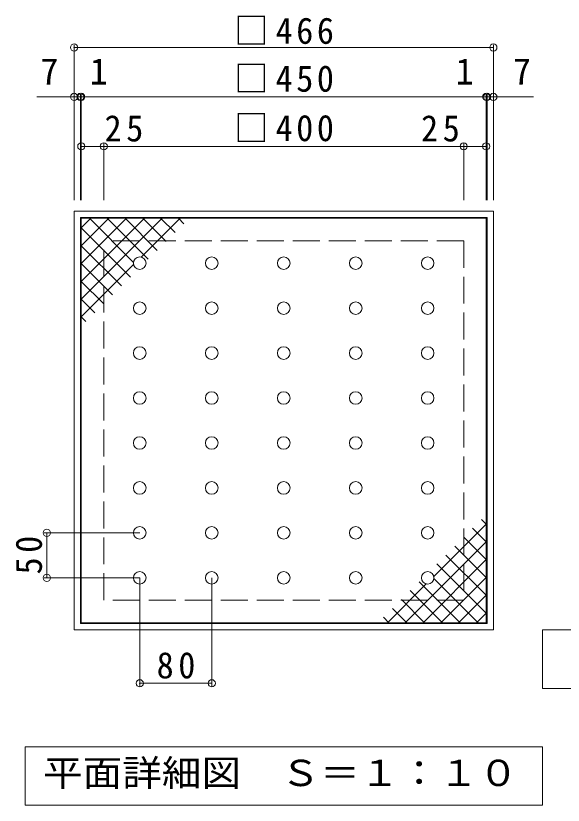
# Model space of a CAD drawing. Units: millimetres on the paper, enlarged 2 times, with parts at other scales. Extents: x -260 to 264, y -272 to 232.
# Drawn here: x -96.1 to 25.6, y 56.5 to 232.2 of the extents above; entities that cross this region are included whole.
import ezdxf
from ezdxf.enums import TextEntityAlignment as Align

# ---------------------------------------------------------------- set-up
doc = ezdxf.new("R2010")
doc.units = ezdxf.units.MM
doc.header["$LTSCALE"] = 2
doc.header["$PDMODE"] = 32
doc.header["$PDSIZE"] = 1.6
doc.linetypes.add('DASHED3', pattern=[4, 3, -1])
for name, color, linetype, lineweight in [('C-1', 2, 'DASHED3', 18), ('C-2', 3, 'Continuous', 18), ('C-3', 2, 'Continuous', 18), ('C-4', 7, 'Continuous', 18), ('C-5', 7, 'Continuous', 18), ('C-A', 3, 'Continuous', 18)]:
    doc.layers.add(name, color=color, linetype=linetype, lineweight=lineweight)
doc.styles.add('ＭＳ ゴシック', font='')
doc.styles.get('ＭＳ ゴシック').set_extended_font_data('MS Gothic')

msp = doc.modelspace()

# ---------------------------------------------------------------- linework, layer by layer
at = {"layer": 'C-1'}
for p in [(3.446, 182.113), (-76.554, 102.113)]:
    msp.add_line(p, (-76.554, 182.113), dxfattribs=at)
msp.add_lwpolyline([(3.446, 182.113), (3.446, 102.113), (-76.554, 102.113)], dxfattribs=at)
at = {"layer": 'C-2'}
for p in [(-81.554, 97.113), (8.446, 187.113)]:
    msp.add_line(p, (-81.554, 187.113), dxfattribs=at)
msp.add_lwpolyline([(8.446, 187.113), (8.446, 97.113), (-81.554, 97.113)], dxfattribs=at)
at = {"layer": 'C-3'}
for p, q in [((10.046, 188.713), (-83.154, 188.713)), ((-83.154, 95.513), (-83.154, 188.713)), ((8.646, 187.313), (-81.754, 187.313)), ((-81.754, 96.913), (-81.754, 187.313))]:
    msp.add_line(p, q, dxfattribs=at)
for points in [[(10.046, 188.713), (10.046, 95.513), (-83.154, 95.513)], [(8.646, 187.313), (8.646, 96.913), (-81.754, 96.913)]]:
    msp.add_lwpolyline(points, dxfattribs=at)
at = {"layer": 'C-4'}
for p, q in [((-83.154, 191.114), (-83.154, 225.713)), ((-83.154, 225.113), (10.046, 225.113)), ((10.046, 191.114), (10.046, 225.713)), ((-81.754, 191.114), (-81.754, 214.713)), ((-81.554, 191.114), (-81.554, 214.713)), ((8.446, 191.114), (8.446, 214.713)), ((8.646, 191.114), (8.646, 214.713)), ((-81.754, 214.113), (-91.417, 214.113)), ((-81.554, 214.113), (-81.754, 214.113)), ((-81.554, 214.113), (8.446, 214.113)), ((8.446, 214.113), (8.646, 214.113)), ((8.646, 214.113), (18.996, 214.113)), ((-81.554, 203.113), (-76.554, 203.113)), ((-76.554, 191.114), (-76.554, 203.713)), ((-76.554, 203.113), (3.446, 203.113)), ((3.446, 191.114), (3.446, 203.713)), ((3.446, 203.113), (8.446, 203.113)), ((-68.554, 117.113), (-89.822, 117.113)), ((-89.222, 107.113), (-89.222, 117.113)), ((-68.554, 107.113), (-89.822, 107.113)), ((-68.554, 107.113), (-68.554, 83.038)), ((-52.554, 107.113), (-52.554, 83.038)), ((-68.554, 83.638), (-52.554, 83.638))]:
    msp.add_line(p, q, dxfattribs=at)
for p in [(-83.154, 225.113), (10.046, 225.113), (-83.154, 214.113), (-81.754, 214.113), (-81.554, 214.113), (8.446, 214.113), (8.646, 214.113), (10.046, 214.113), (-81.554, 203.113), (-76.554, 203.113), (3.446, 203.113), (8.446, 203.113), (-89.222, 117.113), (-89.222, 107.113), (-68.554, 83.638), (-52.554, 83.638)]:
    msp.add_point(p, dxfattribs=at)
at = {"layer": 'C-5'}
for p, q in [((-94.054, 69.513), (20.946, 69.513)), ((-94.054, 56.514), (-94.054, 69.513))]:
    msp.add_line(p, q, dxfattribs=at)
msp.add_lwpolyline([(20.946, 82.513), (20.946, 95.513), (135.946, 95.513), (135.946, 82.513)], close=True, dxfattribs=at)
msp.add_lwpolyline([(20.946, 69.513), (20.946, 56.514), (-94.054, 56.514)], dxfattribs=at)
at = {"layer": 'C-A'}
for p, q in [((-81.554, 184.957), (-79.398, 187.113)), ((-81.554, 180.997), (-75.438, 187.113)), ((-81.554, 177.038), (-71.478, 187.113)), ((-81.554, 173.078), (-67.518, 187.113)), ((-81.554, 169.118), (-63.559, 187.113)), ((-79.75, 187.113), (-69.941, 177.304)), ((-75.791, 187.113), (-66.66, 177.983)), ((-71.831, 187.113), (-64.68, 179.963)), ((-68.235, 178.477), (-59.599, 187.113)), ((-67.871, 187.113), (-62.7, 181.943)), ((-63.911, 187.113), (-60.721, 183.923)), ((-59.951, 187.113), (-58.741, 185.903)), ((-81.554, 184.957), (-70.62, 174.023)), ((-81.554, 180.997), (-72.6, 172.044)), ((-81.554, 177.038), (-74.58, 170.064)), ((-81.554, 165.158), (-69.917, 176.795)), ((-81.554, 173.078), (-76.56, 168.084)), ((-81.554, 169.118), (-78.54, 166.104)), ((-81.554, 165.158), (-80.52, 164.124)), ((8.446, 119.069), (7.412, 120.103)), ((8.446, 119.069), (-3.191, 107.432)), ((8.446, 115.109), (5.432, 118.123)), ((8.446, 111.149), (3.452, 116.143)), ((8.446, 115.109), (-9.549, 97.113)), ((8.446, 107.189), (1.472, 114.163)), ((8.446, 111.149), (-5.59, 97.113)), ((8.446, 103.229), (-0.508, 112.183)), ((8.446, 99.27), (-2.488, 110.203)), ((8.446, 107.189), (-1.63, 97.113)), ((-4.872, 105.75), (-13.509, 97.113)), ((2.683, 97.113), (-6.448, 106.244)), ((6.642, 97.113), (-3.167, 106.923)), ((-1.277, 97.113), (-8.427, 104.264)), ((-5.237, 97.113), (-10.407, 102.284)), ((8.446, 103.229), (2.33, 97.113)), ((-9.197, 97.113), (-12.387, 100.304)), ((8.446, 99.27), (6.29, 97.113)), ((-13.156, 97.113), (-14.367, 98.324))]:
    msp.add_line(p, q, dxfattribs=at)
for centre in [(-68.554, 177.113), (-52.554, 177.113), (-36.554, 177.113), (-20.554, 177.113), (-4.554, 177.113), (-68.554, 167.113), (-52.554, 167.113), (-36.554, 167.113), (-20.554, 167.113), (-4.554, 167.113), (-68.554, 157.113), (-52.554, 157.113), (-36.554, 157.113), (-20.554, 157.113), (-4.554, 157.113), (-68.554, 147.113), (-52.554, 147.113), (-36.554, 147.113), (-20.554, 147.113), (-4.554, 147.113), (-68.554, 137.113), (-52.554, 137.113), (-36.554, 137.113), (-20.554, 137.113), (-4.554, 137.113), (-68.554, 127.113), (-52.554, 127.113), (-36.554, 127.113), (-20.554, 127.113), (-4.554, 127.113), (-68.554, 117.113), (-52.554, 117.113), (-36.554, 117.113), (-20.554, 117.113), (-4.554, 117.113), (-68.554, 107.113), (-52.554, 107.113), (-36.554, 107.113), (-20.554, 107.113), (-4.554, 107.113)]:
    msp.add_circle(centre, 1.4, dxfattribs=at)

# ---------------------------------------------------------------- texts
at = {"layer": 'C-4', "color": 2, "style": 'ＭＳ ゴシック'}
for s, p in [('7', (-90.628, 215.113)), ('1', (-79.68, 215.113)), ('1', (1.664, 215.113)), ('7', (14.428, 215.113))]:
    msp.add_text(s, height=5.865, dxfattribs=at).set_placement(p, align=Align.BOTTOM_LEFT)
at = {"layer": 'C-4', "color": 2, "char_height": 5.865, "attachment_point": 7, "style": 'ＭＳ ゴシック'}
for s, insert in [('\\T1.21;\\W0.95;□466', (-47.554, 225.763)), ('\\T1.21;\\W0.95;□450', (-47.554, 215.113)), ('\\T1.27;\\W0.95;25', (-76.38, 204.113)), ('\\T1.21;\\W0.95;□400', (-47.554, 204.113)), ('\\T1.27;\\W0.95;25', (-6.03, 204.113)), ('\\T1.27;\\W0.95;80', (-64.804, 84.638))]:
    msp.add_mtext(s, dxfattribs=dict(at, insert=insert))
at = {"layer": 'C-4', "color": 2, "insert": (-90.222, 107.863), "char_height": 5.865, "attachment_point": 7, "rotation": 90, "style": 'ＭＳ ゴシック'}
msp.add_mtext('\\T1.27;\\W0.95;50', dxfattribs=at)
at = {"layer": 'C-5', "color": 2, "style": 'ＭＳ ゴシック', "width": 1.1}
msp.add_text('平面詳細図\u3000Ｓ＝１：１０', height=5.865, dxfattribs=at).set_placement((-90.054, 59.013), align=Align.BOTTOM_LEFT)

doc.saveas('drawing.dxf')
